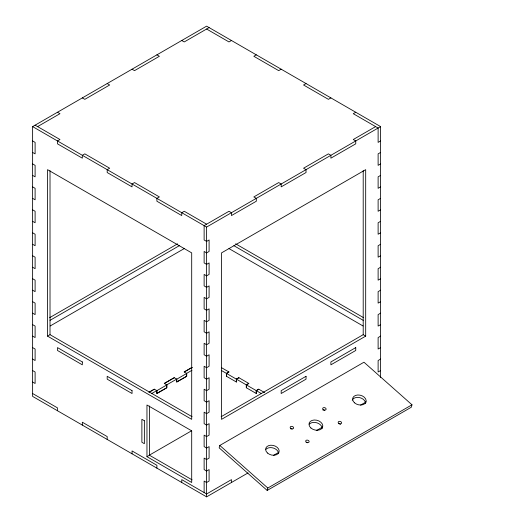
<?xml version="1.0" encoding="UTF-8"?>
<svg xmlns="http://www.w3.org/2000/svg" width="523" height="523" viewBox="0 0 523 523"><rect width="100%" height="100%" fill="white"/><g stroke="black" fill="none" stroke-linecap="round" stroke-linejoin="round"><path stroke-width="0.78" d="M219.804 445.452L219.163 447.851L267.181 490.43L411.346 407.201L411.987 404.795L363.969 362.217L219.804 445.452L267.822 488.031L267.181 490.43M248.039 472.929L206.611 496.85L32.622 396.395L32.622 126.605L206.611 26.15L380.607 126.605L380.607 377.456M37.591 126.605L59.962 113.687L57.478 112.255M209.095 27.588L184.24 41.938L181.756 40.5M231.467 40.5L228.982 41.938L206.611 29.02M256.322 54.85L253.838 56.288L278.694 70.638L281.178 69.199M306.033 83.549L303.549 84.988L328.405 99.337L330.889 97.906M355.751 112.255L353.26 113.687L378.116 128.037L378.116 142.387L380.607 140.955M375.632 126.605L353.26 139.517L355.751 140.955L355.751 143.825L330.889 158.175L330.889 155.305L328.405 153.867L303.549 168.223L306.033 169.655L306.033 172.525L281.178 186.874L281.178 184.004L278.694 182.573L253.838 196.923L256.322 198.354L256.322 201.224L231.467 215.574L231.467 212.704L228.982 211.272L204.127 225.622L204.127 239.972L206.611 241.41L209.095 239.972L209.095 251.452L206.611 252.89L204.127 251.452L204.127 262.932L206.611 264.37L209.095 262.932L209.095 274.412L206.611 275.85L204.127 274.412L204.127 285.898L206.611 287.33L209.095 285.898L209.095 297.378L206.611 298.81L204.127 297.378L204.127 308.858L206.611 310.289L209.095 308.858L209.095 320.338L206.611 321.769L204.127 320.338L204.127 331.817L206.611 333.249L209.095 331.817L209.095 343.297L206.611 344.735L204.127 343.297L204.127 354.777L206.611 356.215L209.095 354.777L209.095 366.257L206.611 367.695L204.127 366.257L204.127 377.737L206.611 379.175L209.095 377.737L209.095 389.217L206.611 390.655L204.127 389.217L204.127 400.703L206.611 402.135L209.095 400.703L209.095 412.183L206.611 413.615L204.127 412.183L204.127 423.663L206.611 425.094L209.095 423.663L209.095 435.143L206.611 436.574L204.127 435.143L204.127 446.622L206.611 448.061L209.095 446.622L209.095 458.102L206.611 459.54L204.127 458.102L204.127 469.582L206.611 471.02L209.095 469.582L209.095 481.062L206.611 482.5L204.127 481.062L204.127 492.542M49.652 317.677L177.565 243.829M32.622 126.605L206.611 227.054L380.607 126.605M50.018 320.338L179.343 245.673M50.175 325.986L184.24 248.588M47.534 336.126L191.699 419.354L191.699 252.89L47.534 169.655L47.534 336.126L50.018 334.687L192.065 416.7M380.607 152.435L378.116 153.867L378.116 165.353L380.607 163.915M380.607 175.395L378.116 176.833L378.116 188.313L380.607 186.874M380.607 198.354L378.116 199.793L378.116 211.272L380.607 209.841M380.607 221.321L378.116 222.752L378.116 234.232L380.607 232.8M380.607 244.28L378.116 245.712L378.116 257.192L380.607 255.76M149.009 392.224L154.311 389.158L156.9 390.655L166.844 384.915L166.844 387.785L156.9 393.525L156.9 390.655M192.091 367.349L184.135 371.938L186.724 373.435L186.724 376.305L176.787 382.045L176.787 379.175L186.724 373.435M149.114 392.283L154.416 389.223M164.359 383.483L174.296 377.737M184.24 371.997L192.196 367.408M151.493 393.656L156.795 390.596L156.795 393.466L166.739 387.726L166.739 384.856L176.682 379.116L176.682 381.986L186.626 376.246L186.626 373.376L191.928 370.317M380.607 267.24L378.116 268.678L378.116 280.158L380.607 278.72M221.752 370.696L226.394 373.376L228.878 371.938M226.498 376.305L226.498 373.435L228.982 371.997L221.589 367.728M380.607 290.2L378.116 291.638L378.116 303.118L380.607 301.679M238.926 377.737L236.442 379.175L236.442 382.045L226.394 376.246L226.394 373.376M226.498 373.435L246.281 384.856L248.765 383.418M246.379 387.785L246.379 384.915L248.87 383.483L238.821 377.678L236.337 379.116L236.337 381.986M380.607 313.159L378.116 314.598L378.116 326.077L380.607 324.646M258.807 389.223L256.322 390.655L256.322 393.525L246.281 387.726L246.281 384.856M149.598 455.023L191.516 430.821M146.956 456.671L191.699 482.5L191.699 430.834L146.956 405.005L146.956 456.671L149.441 455.232L192.085 479.853M221.157 416.7L363.204 334.687L365.688 336.126L365.688 169.655L221.523 252.89L221.523 419.354L365.688 336.126M380.607 336.126L378.116 337.557L378.116 349.037L380.607 347.605M380.607 359.085L378.116 360.517L378.116 372.003L380.607 370.565M273.588 455.311L278.419 452.526M316.395 430.599L322.606 427.01M360.582 405.09L366.107 401.899M267.822 488.031L411.987 404.795M156.9 54.85L159.384 56.288L134.529 70.638L132.044 69.199M107.189 83.549L109.673 84.988L84.818 99.337L82.333 97.906M35.106 125.167L59.962 139.517L57.478 140.955L57.478 143.825L82.333 158.175L82.333 155.305L84.818 153.867L109.673 168.223L107.189 169.655L107.189 172.525L132.044 186.874L132.044 184.004L134.529 182.573L159.384 196.923L156.9 198.354L156.9 201.224L181.756 215.574L181.756 212.704L184.24 211.272L206.611 224.184M235.657 243.829L363.57 317.677M233.879 245.673L363.204 320.338M228.982 248.588L363.047 325.986M32.622 140.955L35.106 142.387L35.106 153.867L32.622 152.435M32.622 163.915L35.106 165.353L35.106 176.833L32.622 175.395M32.622 186.874L35.106 188.313L35.106 199.793L32.622 198.354M32.622 209.841L35.106 211.272L35.106 222.752L32.622 221.321M32.622 232.8L35.106 234.232L35.106 245.712L32.622 244.28M32.622 255.76L35.106 257.192L35.106 268.678L32.622 267.24M264.671 392.603L258.708 389.158L256.218 390.596L256.218 393.466M246.379 384.915L261.526 393.656M32.622 278.72L35.106 280.158L35.106 291.638L32.622 290.2M176.787 379.175L174.198 377.678L164.255 383.418L166.844 384.915M32.622 301.679L35.106 303.118L35.106 314.598L32.622 313.159M32.622 324.646L35.106 326.077L35.106 337.557L32.622 336.126M32.622 347.605L35.106 349.037L35.106 360.517L32.622 359.085M32.622 370.565L35.106 372.003L35.106 383.483L32.622 382.045M32.622 393.525L57.478 407.875L57.478 410.745M363.204 170.668L363.204 334.687M231.467 482.5L231.467 479.63L206.611 493.98L181.756 479.63L181.756 482.5M206.611 227.054L206.611 496.85M156.9 468.15L156.9 465.28L132.044 450.931L132.044 453.801M149.441 405.992L149.441 455.232M107.189 439.451L107.189 436.581L82.333 422.224L82.333 425.094M50.018 170.668L50.018 334.687M306.256 442.504A1.759 1.242 15 0 1 307.576 442.765M290.422 428.814A1.759 1.242 15 0 1 292.148 429.063M309.328 424.153A7.028 4.969 15 0 1 317.16 422.911A7.028 4.969 15 0 1 322.161 428.507M322.907 410.058A1.759 1.242 15 0 1 324.639 410.307M338.832 423.741A1.759 1.242 15 0 1 340.493 424.303M352.24 400.206A6.891 4.87 15 0 1 359.752 397.643A6.891 4.87 15 0 1 365.525 403.377M265.952 449.335A6.891 4.87 15 0 1 273.621 448.119A6.891 4.87 15 0 1 278.53 453.598M306.033 376.305L281.178 390.655L281.178 393.525L306.033 379.175L306.033 376.305M355.751 347.605L330.889 361.955L330.889 364.825L355.751 350.475L355.751 347.605M82.333 361.955L57.478 347.605L57.478 350.475L82.333 364.825L82.333 361.955M132.044 390.655L107.189 376.305L107.189 379.175L132.044 393.525L132.044 390.655M144.368 420.734L141.883 419.296L141.883 442.255L144.368 443.694L144.368 420.734M306.223 442.144A1.759 1.242 15 0 0 309.086 441.883A1.759 1.242 15 0 0 306.903 440.105A1.759 1.242 15 0 0 306.223 442.144M290.657 428.35A1.759 1.242 15 0 0 293.56 428.193A1.759 1.242 15 0 0 291.481 426.35A1.759 1.242 15 0 0 290.657 428.35M267.528 453.049A6.891 4.87 15 0 0 278.909 452.447A6.891 4.87 15 0 0 270.757 445.217A6.891 4.87 15 0 0 267.528 453.049M310.924 427.997A7.028 4.969 15 0 0 322.541 427.376A7.028 4.969 15 0 0 314.225 420.002A7.028 4.969 15 0 0 310.924 427.997M354.522 402.821A6.891 4.87 15 0 0 365.904 402.22A6.891 4.87 15 0 0 357.758 394.989A6.891 4.87 15 0 0 354.522 402.821M323.149 409.587A1.759 1.242 15 0 0 326.051 409.437A1.759 1.242 15 0 0 323.972 407.594A1.759 1.242 15 0 0 323.149 409.587M338.649 423.336A1.759 1.242 15 0 0 341.552 423.185A1.759 1.242 15 0 0 339.473 421.342A1.759 1.242 15 0 0 338.649 423.336"/></g></svg>
